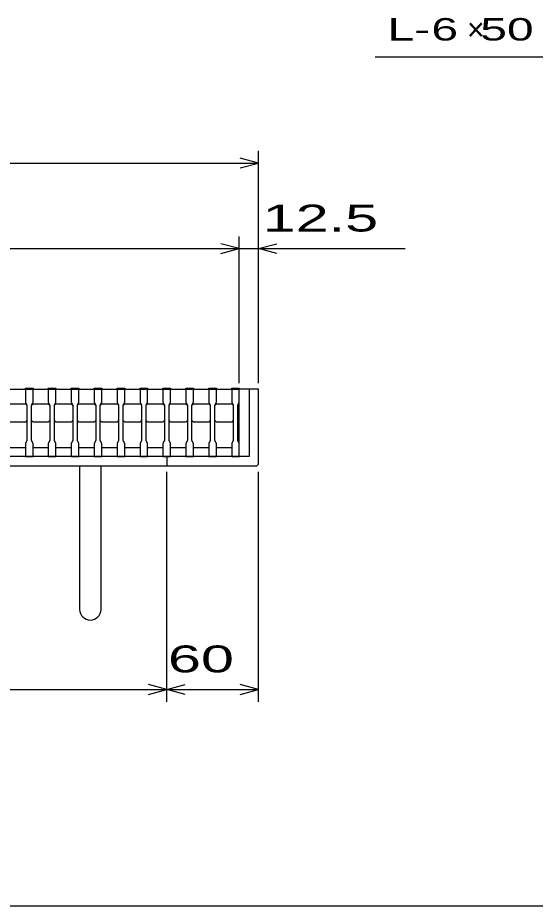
# Model space of a CAD drawing. Units: millimetres, scale not verified. Extents: x -1456 to 1385, y -1026 to 843.
# Drawn here: x -535 to -196, y -917 to -336 of the extents above; entities that cross this region are included whole.
import ezdxf
from ezdxf.enums import TextEntityAlignment as Align

# ---------------------------------------------------------------- set-up
doc = ezdxf.new("R2010")
doc.units = ezdxf.units.MM
doc.header["$LTSCALE"] = 8
for name, color, linetype, lineweight in [('0_2', 150, 'Continuous', 25), ('16', 3, 'Continuous', 25), ('19', 6, 'Continuous', 25), ('22', 4, 'Continuous', 25)]:
    doc.layers.add(name, color=color, linetype=linetype, lineweight=lineweight)
doc.styles.add('ベクトル', font='')
doc.styles.get('ベクトル').set_extended_font_data('ベクトル')

msp = doc.modelspace()

# ---------------------------------------------------------------- linework, layer by layer
at = {"layer": '0_2'}
msp.add_line((1384.8, -917.2), (-1383.2, -917.2), dxfattribs=at)
at = {"layer": '16'}
for p, q in [((-1085, -579), (-390, -579)), ((-530, -579), (-530, -578.3)), ((-530, -578.3), (-525, -578.3)), ((-530, -579), (-530, -587.5)), ((-525, -579), (-530, -579)), ((-525, -578.3), (-525, -579)), ((-525, -587.5), (-525, -579)), ((-515, -579), (-515, -578.3)), ((-515, -578.3), (-510, -578.3)), ((-515, -579), (-515, -587.5)), ((-510, -579), (-515, -579)), ((-510, -578.3), (-510, -579)), ((-510, -587.5), (-510, -579)), ((-500, -579), (-500, -578.3)), ((-500, -578.3), (-495, -578.3)), ((-500, -579), (-500, -587.5)), ((-495, -579), (-500, -579)), ((-495, -578.3), (-495, -579)), ((-495, -587.5), (-495, -579)), ((-485, -579), (-485, -578.3)), ((-485, -578.3), (-480, -578.3)), ((-485, -579), (-485, -587.5)), ((-480, -579), (-485, -579)), ((-480, -578.3), (-480, -579)), ((-480, -587.5), (-480, -579)), ((-470, -579), (-470, -578.3)), ((-470, -578.3), (-465, -578.3)), ((-470, -579), (-470, -587.5)), ((-465, -579), (-470, -579)), ((-465, -578.3), (-465, -579)), ((-465, -587.5), (-465, -579)), ((-455, -579), (-455, -578.3)), ((-455, -578.3), (-450, -578.3)), ((-455, -579), (-455, -587.5)), ((-450, -579), (-455, -579)), ((-450, -578.3), (-450, -579)), ((-450, -587.5), (-450, -579)), ((-440, -579), (-440, -578.3)), ((-440, -578.3), (-435, -578.3)), ((-440, -579), (-440, -587.5)), ((-435, -579), (-440, -579)), ((-435, -578.3), (-435, -579)), ((-435, -587.5), (-435, -579)), ((-425, -579), (-425, -578.3)), ((-425, -578.3), (-420, -578.3)), ((-425, -579), (-425, -587.5)), ((-420, -579), (-425, -579)), ((-420, -578.3), (-420, -579)), ((-420, -587.5), (-420, -579)), ((-410, -579), (-410, -578.3)), ((-410, -578.3), (-405, -578.3)), ((-410, -579), (-410, -587.5)), ((-405, -579), (-410, -579)), ((-405, -578.3), (-405, -579)), ((-405, -587.5), (-405, -579)), ((-395, -579), (-395, -578.3)), ((-395, -578.3), (-390, -578.3)), ((-395, -579), (-395, -587.5)), ((-390, -579), (-395, -579)), ((-390, -578.3), (-390, -579)), ((-390, -587.5), (-390, -579)), ((-390, -617), (-390, -579)), ((-540, -588.5), (-530, -588.5)), ((-530, -587.5), (-529, -589.5)), ((-530, -588.5), (-529, -589.5)), ((-529, -589.5), (-529, -612.5)), ((-526, -589.5), (-525, -587.5)), ((-526, -589.5), (-525, -588.5)), ((-526, -612.5), (-526, -589.5)), ((-525, -588.5), (-515, -588.5)), ((-515, -587.5), (-514, -589.5)), ((-515, -588.5), (-514, -589.5)), ((-514, -589.5), (-514, -612.5)), ((-511, -589.5), (-510, -587.5)), ((-511, -589.5), (-510, -588.5)), ((-511, -612.5), (-511, -589.5)), ((-510, -588.5), (-500, -588.5)), ((-500, -587.5), (-499, -589.5)), ((-500, -588.5), (-499, -589.5)), ((-499, -589.5), (-499, -612.5)), ((-496, -589.5), (-495, -587.5)), ((-496, -589.5), (-495, -588.5)), ((-496, -612.5), (-496, -589.5)), ((-495, -588.5), (-485, -588.5)), ((-485, -587.5), (-484, -589.5)), ((-485, -588.5), (-484, -589.5)), ((-484, -589.5), (-484, -612.5)), ((-481, -589.5), (-480, -587.5)), ((-481, -589.5), (-480, -588.5)), ((-481, -612.5), (-481, -589.5)), ((-480, -588.5), (-470, -588.5)), ((-470, -587.5), (-469, -589.5)), ((-470, -588.5), (-469, -589.5)), ((-469, -589.5), (-469, -612.5)), ((-466, -589.5), (-465, -587.5)), ((-466, -589.5), (-465, -588.5)), ((-466, -612.5), (-466, -589.5)), ((-465, -588.5), (-455, -588.5)), ((-455, -587.5), (-454, -589.5)), ((-455, -588.5), (-454, -589.5)), ((-454, -589.5), (-454, -612.5)), ((-451, -589.5), (-450, -587.5)), ((-451, -589.5), (-450, -588.5)), ((-451, -612.5), (-451, -589.5)), ((-450, -588.5), (-440, -588.5)), ((-440, -587.5), (-439, -589.5)), ((-440, -588.5), (-439, -589.5)), ((-439, -589.5), (-439, -612.5)), ((-436, -589.5), (-435, -587.5)), ((-436, -589.5), (-435, -588.5)), ((-436, -612.5), (-436, -589.5)), ((-435, -588.5), (-425, -588.5)), ((-425, -587.5), (-424, -589.5)), ((-425, -588.5), (-424, -589.5)), ((-424, -589.5), (-424, -612.5)), ((-421, -589.5), (-420, -587.5)), ((-421, -589.5), (-420, -588.5)), ((-421, -612.5), (-421, -589.5)), ((-420, -588.5), (-410, -588.5)), ((-410, -587.5), (-409, -589.5)), ((-410, -588.5), (-409, -589.5)), ((-409, -589.5), (-409, -612.5)), ((-406, -589.5), (-405, -587.5)), ((-406, -589.5), (-405, -588.5)), ((-406, -612.5), (-406, -589.5)), ((-405, -588.5), (-395, -588.5)), ((-395, -587.5), (-394, -589.5)), ((-395, -588.5), (-394, -589.5)), ((-394, -589.5), (-394, -612.5)), ((-391, -589.5), (-390, -587.5)), ((-391, -612.5), (-391, -589.5)), ((-530, -600.5), (-540, -600.5)), ((-529, -599.5), (-530, -600.5)), ((-525, -600.5), (-526, -599.5)), ((-515, -600.5), (-525, -600.5)), ((-514, -599.5), (-515, -600.5)), ((-510, -600.5), (-511, -599.5)), ((-500, -600.5), (-510, -600.5)), ((-499, -599.5), (-500, -600.5)), ((-495, -600.5), (-496, -599.5)), ((-485, -600.5), (-495, -600.5)), ((-484, -599.5), (-485, -600.5)), ((-480, -600.5), (-481, -599.5)), ((-470, -600.5), (-480, -600.5)), ((-469, -599.5), (-470, -600.5)), ((-465, -600.5), (-466, -599.5)), ((-455, -600.5), (-465, -600.5)), ((-454, -599.5), (-455, -600.5)), ((-450, -600.5), (-451, -599.5)), ((-440, -600.5), (-450, -600.5)), ((-439, -599.5), (-440, -600.5)), ((-435, -600.5), (-436, -599.5)), ((-425, -600.5), (-435, -600.5)), ((-424, -599.5), (-425, -600.5)), ((-420, -600.5), (-421, -599.5)), ((-410, -600.5), (-420, -600.5)), ((-409, -599.5), (-410, -600.5)), ((-405, -600.5), (-406, -599.5)), ((-395, -600.5), (-405, -600.5)), ((-394, -599.5), (-395, -600.5)), ((-529, -612.5), (-530, -614.5)), ((-530, -614.5), (-530, -623)), ((-525, -614.5), (-526, -612.5)), ((-525, -623), (-525, -614.5)), ((-514, -612.5), (-515, -614.5)), ((-515, -614.5), (-515, -623)), ((-510, -614.5), (-511, -612.5)), ((-510, -623), (-510, -614.5)), ((-499, -612.5), (-500, -614.5)), ((-500, -614.5), (-500, -623)), ((-495, -614.5), (-496, -612.5)), ((-495, -623), (-495, -614.5)), ((-484, -612.5), (-485, -614.5)), ((-485, -614.5), (-485, -623)), ((-480, -614.5), (-481, -612.5)), ((-480, -623), (-480, -614.5)), ((-469, -612.5), (-470, -614.5)), ((-470, -614.5), (-470, -623)), ((-465, -614.5), (-466, -612.5)), ((-465, -623), (-465, -614.5)), ((-454, -612.5), (-455, -614.5)), ((-455, -614.5), (-455, -623)), ((-450, -614.5), (-451, -612.5)), ((-450, -623), (-450, -614.5)), ((-439, -612.5), (-440, -614.5)), ((-440, -614.5), (-440, -623)), ((-435, -614.5), (-436, -612.5)), ((-435, -623), (-435, -614.5)), ((-424, -612.5), (-425, -614.5)), ((-425, -614.5), (-425, -623)), ((-420, -614.5), (-421, -612.5)), ((-420, -623), (-420, -614.5)), ((-409, -612.5), (-410, -614.5)), ((-410, -614.5), (-410, -623)), ((-405, -614.5), (-406, -612.5)), ((-405, -623), (-405, -614.5)), ((-394, -612.5), (-395, -614.5)), ((-395, -614.5), (-395, -623)), ((-390, -614.5), (-391, -612.5)), ((-390, -623), (-390, -614.5)), ((-540, -617), (-530, -617)), ((-525, -617), (-515, -617)), ((-510, -617), (-500, -617)), ((-495, -617), (-485, -617)), ((-480, -617), (-470, -617)), ((-465, -617), (-455, -617)), ((-450, -617), (-440, -617)), ((-435, -617), (-425, -617)), ((-420, -617), (-410, -617)), ((-405, -617), (-395, -617)), ((-530, -623), (-525, -623)), ((-515, -623), (-510, -623)), ((-500, -623), (-495, -623)), ((-485, -623), (-480, -623)), ((-470, -623), (-465, -623)), ((-455, -623), (-450, -623)), ((-440, -623), (-435, -623)), ((-425, -623), (-420, -623)), ((-410, -623), (-405, -623)), ((-395, -623), (-390, -623))]:
    msp.add_line(p, q, dxfattribs=at)
at = {"layer": '19'}
for p, q in [((-377.5, -579), (-390, -579)), ((-383.5, -579), (-383.5, -623)), ((-377.5, -628), (-377.5, -579)), ((-383.5, -623), (-1091.5, -623)), ((-437.5, -623), (-437.5, -629)), ((-1096.5, -629), (-378.5, -629)), ((-494.5, -629), (-494.5, -723)), ((-480.5, -723), (-480.5, -629)), ((-378.5, -629), (-377.5, -628))]:
    msp.add_line(p, q, dxfattribs=at)
msp.add_arc((-487.5, -723), 7, 180, 0, dxfattribs=at)
at = {"layer": '22'}
for p, q in [((-301, -361.5), (-141, -361.5)), ((-377.5, -575), (-377.5, -423)), ((-377.5, -431), (-389.5, -427.8)), ((-1097.5, -431), (-377.5, -431)), ((-389.5, -434.2), (-377.5, -431)), ((-390, -575), (-390, -479)), ((-377.5, -575), (-377.5, -479)), ((-1085, -487), (-390, -487)), ((-390, -487), (-402, -483.8)), ((-402, -490.2), (-390, -487)), ((-390, -487), (-377.5, -487)), ((-377.5, -487), (-365.5, -483.8)), ((-365.5, -490.2), (-377.5, -487)), ((-377.5, -487), (-281.5, -487)), ((-437.5, -783.4), (-437.5, -633)), ((-377.5, -783.4), (-377.5, -633)), ((-437.5, -775.4), (-449.5, -772.2)), ((-437.5, -775.4), (-425.5, -772.2)), ((-377.5, -775.4), (-389.5, -772.2)), ((-1037.5, -775.4), (-437.5, -775.4)), ((-449.5, -778.6), (-437.5, -775.4)), ((-425.5, -778.6), (-437.5, -775.4)), ((-437.5, -775.4), (-377.5, -775.4)), ((-389.5, -778.6), (-377.5, -775.4))]:
    msp.add_line(p, q, dxfattribs=at)

# ---------------------------------------------------------------- texts
at = {"layer": '22', "color": 2, "style": 'ベクトル'}
for s, height, width, p in [('L-', 14.66, 1.6, (-293, -343.5)), (' 6 ', 14.66, 1.6, (-273, -343.5)), (' 50 ', 14.66, 1.6, (-241, -343.5)), (' 12.5 ', 17.6, 1.65, (-385.5, -467)), (' 60 ', 17.6, 1.65, (-447.5, -755.4))]:
    msp.add_text(s, height=height, dxfattribs=dict(at, width=width)).set_placement(p, align=Align.MIDDLE_LEFT)
msp.add_text('×', height=14.66, dxfattribs=at).set_placement((-241, -343.5), align=Align.MIDDLE_LEFT)

doc.saveas('drawing.dxf')
